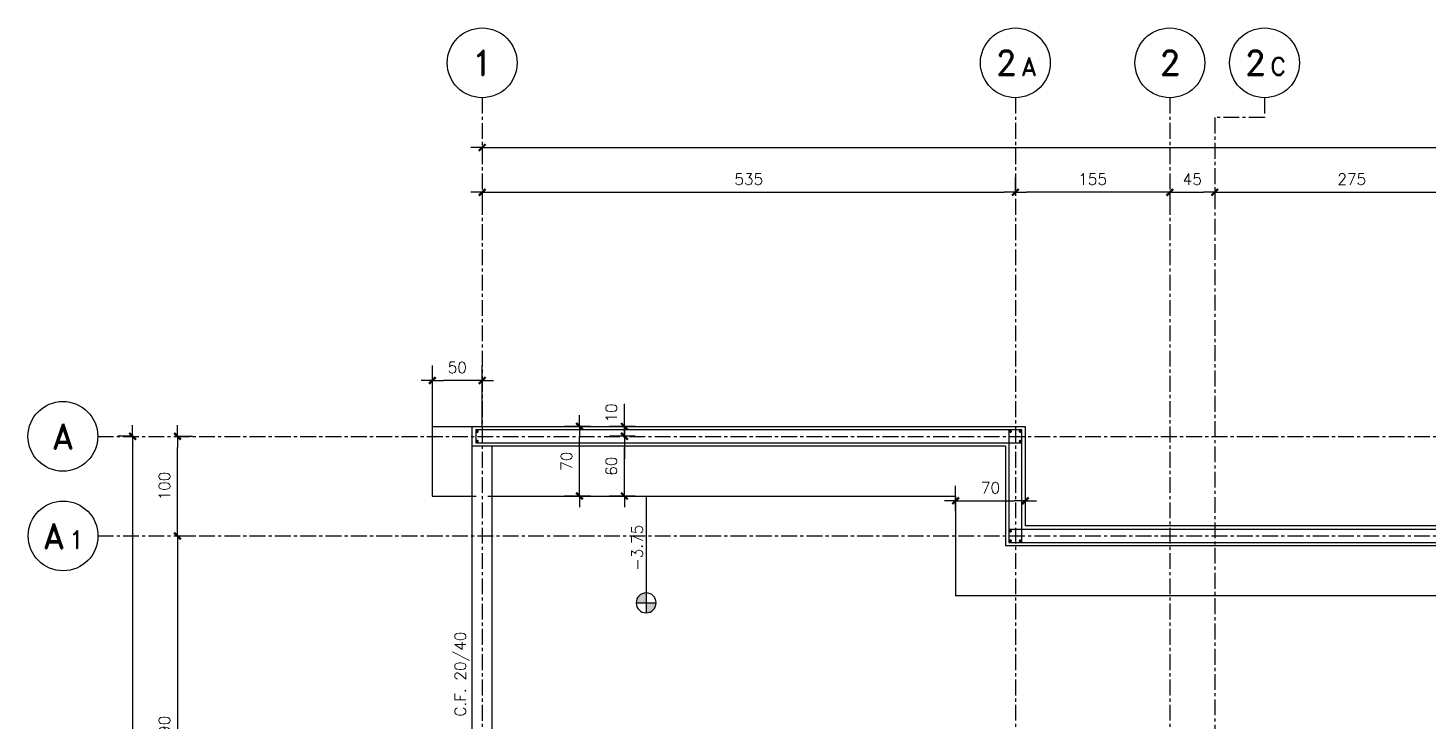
# Model space of a CAD drawing. Header units: millimetres. Extents: x -656655 to -651355, y 91699 to 96737.
# Drawn here: x -656655 to -655251, y 96042 to 96737 of the extents above; entities that cross this region are included whole.
import ezdxf
from ezdxf.enums import TextEntityAlignment as Align

# ---------------------------------------------------------------- set-up
doc = ezdxf.new("R2010")
doc.units = ezdxf.units.MM
doc.header["$LTSCALE"] = 0.5
doc.linetypes.add('CENTER', pattern=[50.8, 31.75, -6.35, 6.35, -6.35])
for name, color, linetype in [('A-LINEA 015', 6, 'Continuous'), ('COTAS', 2, 'Continuous'), ('EJES', 1, 'CENTER'), ('FUNDACIONES', 6, 'Continuous'), ('MALLA', 1, 'Continuous'), ('MUROS', 5, 'Continuous'), ('TEXTOS1', 9, 'Continuous'), ('VIGAS', 3, 'Continuous')]:
    doc.layers.add(name, color=color, linetype=linetype)
doc.styles.add('ROMAND', font='romand')
doc.styles.add('ROMANS', font='romans')
doc.dimstyles.new('ING-50', dxfattribs={"dimscale": 5, "dimtxt": 2.25, "dimasz": 2.25, "dimexe": 3, "dimexo": 0, "dimgap": 1.5, "dimtad": 1, "dimdec": 1, "dimzin": 12, "dimdsep": 46, "dimtxsty": 'ROMANS', "dimblk1": 'TICK1', "dimblk2": 'TICK1', "dimsah": 1, "dimcen": 0.09, "dimclrd": 2, "dimclre": 1, "dimclrt": 3, "dimadec": 1, "dimazin": 3, "dimtfac": 1, "dimtdec": 1, "dimtix": 1, "dimtmove": 2, "dimatfit": 3, "dimfxl": 3, "dimtolj": 1, "dimtzin": 12, "dimarcsym": 0})

# ---------------------------------------------------------------- blocks, each defined once
blk = doc.blocks.new('TICK1')
at = {"color": 2}
for points in [[(0, 0), (-1, 0)], [(0, 0), (1, 0)]]:
    blk.add_lwpolyline(points, dxfattribs=at)
at = {"color": 2, "const_width": 0.2}
blk.add_lwpolyline([(-0.3, -0.3), (0.3, 0.3)], dxfattribs=at)
blk = doc.blocks.new('*D30')
at = {"layer": 'COTAS', "color": 1, "lineweight": -2}
for p, q in [((-655664.7, 96572.5), (-655664.7, 96587.5)), ((-655509.7, 96572.5), (-655509.7, 96557.5))]:
    blk.add_line(p, q, dxfattribs=at)
at = {"layer": 'COTAS', "color": 2, "lineweight": -2}
blk.add_line((-655521, 96572.5), (-655653.5, 96572.5), dxfattribs=at)
at = {"layer": 'Defpoints', "color": 0}
for p in [(-655664.7, 96572.5), (-655664.7, 96572.5), (-655509.7, 96572.5)]:
    blk.add_point(p, dxfattribs=at)
at = {"layer": 'COTAS', "color": 2, "lineweight": -2, "xscale": 11.25, "yscale": 11.25, "zscale": 11.25, "rotation": 180}
blk.add_blockref('TICK1', (-655664.7, 96572.5), dxfattribs=at)
at = {"layer": 'COTAS', "color": 2, "lineweight": -2, "xscale": 11.25, "yscale": 11.25, "zscale": 11.25}
blk.add_blockref('TICK1', (-655509.7, 96572.5), dxfattribs=at)
at = {"layer": 'COTAS', "color": 3, "insert": (-655587.2, 96585.6), "char_height": 11.25, "attachment_point": 5, "style": 'ROMANS'}
blk.add_mtext('\\A1;155', dxfattribs=at)
blk = doc.blocks.new('*D31')
at = {"layer": 'COTAS', "color": 1, "lineweight": -2}
for p, q in [((-653332.2, 96617.5), (-653332.2, 96632.5)), ((-656199.7, 96617.5), (-656199.7, 96602.5))]:
    blk.add_line(p, q, dxfattribs=at)
at = {"layer": 'COTAS', "color": 2, "lineweight": -2}
blk.add_line((-656188.5, 96617.5), (-653343.5, 96617.5), dxfattribs=at)
at = {"layer": 'Defpoints', "color": 0}
for p in [(-656199.7, 96617.5), (-653332.2, 96617.5), (-653332.2, 96617.5)]:
    blk.add_point(p, dxfattribs=at)
at = {"layer": 'COTAS', "color": 2, "lineweight": -2, "xscale": 11.25, "yscale": 11.25, "zscale": 11.25, "rotation": 180}
blk.add_blockref('TICK1', (-656199.7, 96617.5), dxfattribs=at)
at = {"layer": 'COTAS', "color": 2, "lineweight": -2, "xscale": 11.25, "yscale": 11.25, "zscale": 11.25}
blk.add_blockref('TICK1', (-653332.2, 96617.5), dxfattribs=at)
at = {"layer": 'COTAS', "color": 3, "insert": (-654766, 96630.6), "char_height": 11.25, "attachment_point": 5, "style": 'ROMANS'}
blk.add_mtext('\\A1;2867.5', dxfattribs=at)
blk = doc.blocks.new('*D32')
at = {"layer": 'COTAS', "color": 1, "lineweight": -2}
for p, q in [((-655664.7, 96572.5), (-655664.7, 96587.5)), ((-656199.7, 96572.5), (-656199.7, 96557.5))]:
    blk.add_line(p, q, dxfattribs=at)
at = {"layer": 'COTAS', "color": 2, "lineweight": -2}
blk.add_line((-656188.5, 96572.5), (-655676, 96572.5), dxfattribs=at)
at = {"layer": 'Defpoints', "color": 0}
for p in [(-656199.7, 96572.5), (-655664.7, 96572.5), (-655664.7, 96572.5)]:
    blk.add_point(p, dxfattribs=at)
at = {"layer": 'COTAS', "color": 2, "lineweight": -2, "xscale": 11.25, "yscale": 11.25, "zscale": 11.25, "rotation": 180}
blk.add_blockref('TICK1', (-656199.7, 96572.5), dxfattribs=at)
at = {"layer": 'COTAS', "color": 2, "lineweight": -2, "xscale": 11.25, "yscale": 11.25, "zscale": 11.25}
blk.add_blockref('TICK1', (-655664.7, 96572.5), dxfattribs=at)
at = {"layer": 'COTAS', "color": 3, "insert": (-655932.2, 96585.6), "char_height": 11.25, "attachment_point": 5, "style": 'ROMANS'}
blk.add_mtext('\\A1;535', dxfattribs=at)
blk = doc.blocks.new('EJE-1')
at = {"color": 3, "linetype": 'Continuous'}
blk.add_circle((0, 0), 35, dxfattribs=at)
at = {"color": 5, "linetype": 'Continuous', "style": 'ROMAND'}
blk.add_attdef('0', text='', height=25, dxfattribs=at).set_placement((0.2, 0), align=Align.MIDDLE)
blk = doc.blocks.new('eje-3')
at = {"color": 3, "linetype": 'Continuous'}
blk.add_circle((0, 0), 35, dxfattribs=at)
at = {"color": 5, "linetype": 'Continuous', "style": 'ROMAND'}
for height, p in [(25, (-9.2, 0)), (18, (13.7, -3.6))]:
    blk.add_attdef('0', text='', height=height, dxfattribs=at).set_placement(p, align=Align.MIDDLE)
blk = doc.blocks.new('*D53')
at = {"layer": 'COTAS', "color": 1, "lineweight": -2}
for p, q in [((-656507.7, 96327.5), (-656490.4, 96327.5)), ((-656506.2, 96227.4), (-656490.4, 96227.4))]:
    blk.add_line(p, q, dxfattribs=at)
at = {"layer": 'COTAS', "color": 2, "lineweight": -2}
blk.add_line((-656505.4, 96238.7), (-656505.4, 96316.2), dxfattribs=at)
at = {"layer": 'Defpoints', "color": 0}
for p in [(-656507.7, 96327.5), (-656505.4, 96327.5), (-656506.2, 96227.4)]:
    blk.add_point(p, dxfattribs=at)
at = {"layer": 'COTAS', "color": 2, "lineweight": -2, "xscale": 11.25, "yscale": 11.25, "zscale": 11.25}
for p, rotation in [((-656505.4, 96327.5), 90), ((-656505.4, 96227.4), 270)]:
    blk.add_blockref('TICK1', p, dxfattribs=dict(at, rotation=rotation))
at = {"layer": 'COTAS', "color": 3, "insert": (-656518.5, 96277.5), "char_height": 11.25, "attachment_point": 5, "rotation": 90, "style": 'ROMANS'}
blk.add_mtext('\\A1;100', dxfattribs=at)
blk = doc.blocks.new('*D54')
at = {"layer": 'COTAS', "color": 1, "lineweight": -2}
for p, q in [((-656506.2, 96227.4), (-656490.4, 96227.4)), ((-656512.2, 95837.5), (-656490.4, 95837.5))]:
    blk.add_line(p, q, dxfattribs=at)
at = {"layer": 'COTAS', "color": 2, "lineweight": -2}
blk.add_line((-656505.4, 96216.2), (-656505.4, 95848.7), dxfattribs=at)
at = {"layer": 'Defpoints', "color": 0}
for p in [(-656506.2, 96227.4), (-656512.2, 95837.5), (-656505.4, 95837.5)]:
    blk.add_point(p, dxfattribs=at)
at = {"layer": 'COTAS', "color": 2, "lineweight": -2, "xscale": 11.25, "yscale": 11.25, "zscale": 11.25}
for p, rotation in [((-656505.4, 96227.4), 90), ((-656505.4, 95837.5), 270)]:
    blk.add_blockref('TICK1', p, dxfattribs=dict(at, rotation=rotation))
at = {"layer": 'COTAS', "color": 3, "insert": (-656518.5, 96032.5), "char_height": 11.25, "attachment_point": 5, "rotation": 90, "style": 'ROMANS'}
blk.add_mtext('\\A1;390', dxfattribs=at)
blk = doc.blocks.new('*D67')
at = {"layer": 'COTAS', "color": 1, "lineweight": -2}
for p, q in [((-656549.7, 96327.5), (-656565.4, 96327.5)), ((-656562.3, 93347.5), (-656535.4, 93347.5))]:
    blk.add_line(p, q, dxfattribs=at)
at = {"layer": 'COTAS', "color": 2, "lineweight": -2}
blk.add_line((-656550.4, 96316.2), (-656550.4, 93358.7), dxfattribs=at)
at = {"layer": 'Defpoints', "color": 0}
for p in [(-656549.7, 96327.5), (-656562.3, 93347.5), (-656550.4, 93347.5)]:
    blk.add_point(p, dxfattribs=at)
at = {"layer": 'COTAS', "color": 2, "lineweight": -2, "xscale": 11.25, "yscale": 11.25, "zscale": 11.25}
for p, rotation in [((-656550.4, 96327.5), 90), ((-656550.4, 93347.5), 270)]:
    blk.add_blockref('TICK1', p, dxfattribs=dict(at, rotation=rotation))
at = {"layer": 'COTAS', "color": 3, "insert": (-656563.5, 94837.5), "char_height": 11.25, "attachment_point": 5, "rotation": 90, "style": 'ROMANS'}
blk.add_mtext('\\A1;2980', dxfattribs=at)
blk = doc.blocks.new('*D218')
at = {"layer": 'COTAS', "color": 1, "lineweight": -2}
for p, q in [((-655509.7, 96572.5), (-655509.7, 96557.5)), ((-655464.7, 96572.5), (-655464.7, 96557.5))]:
    blk.add_line(p, q, dxfattribs=at)
at = {"layer": 'COTAS', "color": 2, "lineweight": -2}
blk.add_line((-655498.5, 96572.5), (-655476, 96572.5), dxfattribs=at)
at = {"layer": 'Defpoints', "color": 0}
for p in [(-655509.7, 96572.5), (-655464.7, 96572.5), (-655464.7, 96572.5)]:
    blk.add_point(p, dxfattribs=at)
at = {"layer": 'COTAS', "color": 2, "lineweight": -2, "xscale": 11.25, "yscale": 11.25, "zscale": 11.25, "rotation": 180}
blk.add_blockref('TICK1', (-655509.7, 96572.5), dxfattribs=at)
at = {"layer": 'COTAS', "color": 2, "lineweight": -2, "xscale": 11.25, "yscale": 11.25, "zscale": 11.25}
blk.add_blockref('TICK1', (-655464.7, 96572.5), dxfattribs=at)
at = {"layer": 'COTAS', "color": 3, "insert": (-655487.2, 96585.6), "char_height": 11.25, "attachment_point": 5, "style": 'ROMANS'}
blk.add_mtext('\\A1;45', dxfattribs=at)
blk = doc.blocks.new('*D223')
at = {"layer": 'COTAS', "color": 1, "lineweight": -2}
for p, q in [((-655189.7, 96572.5), (-655189.7, 96587.5)), ((-655464.7, 96572.5), (-655464.7, 96557.5))]:
    blk.add_line(p, q, dxfattribs=at)
at = {"layer": 'COTAS', "color": 2, "lineweight": -2}
blk.add_line((-655453.5, 96572.5), (-655201, 96572.5), dxfattribs=at)
at = {"layer": 'Defpoints', "color": 0}
for p in [(-655464.7, 96572.5), (-655189.7, 96572.5), (-655189.7, 96572.5)]:
    blk.add_point(p, dxfattribs=at)
at = {"layer": 'COTAS', "color": 2, "lineweight": -2, "xscale": 11.25, "yscale": 11.25, "zscale": 11.25, "rotation": 180}
blk.add_blockref('TICK1', (-655464.7, 96572.5), dxfattribs=at)
at = {"layer": 'COTAS', "color": 2, "lineweight": -2, "xscale": 11.25, "yscale": 11.25, "zscale": 11.25}
blk.add_blockref('TICK1', (-655189.7, 96572.5), dxfattribs=at)
at = {"layer": 'COTAS', "color": 3, "insert": (-655327.2, 96585.6), "char_height": 11.25, "attachment_point": 5, "style": 'ROMANS'}
blk.add_mtext('\\A1;275', dxfattribs=at)
blk = doc.blocks.new('*D226')
at = {"layer": 'COTAS', "color": 1, "lineweight": -2, "ltscale": 0.5}
for p, q in [((-656091.1, 96337.5), (-656117, 96337.5)), ((-656091.1, 96267.5), (-656117, 96267.5))]:
    blk.add_line(p, q, dxfattribs=at)
at = {"layer": 'COTAS', "color": 2, "lineweight": -2, "ltscale": 0.5}
blk.add_line((-656102, 96278.7), (-656102, 96326.2), dxfattribs=at)
at = {"layer": 'Defpoints', "color": 0, "ltscale": 0.5}
for p in [(-656102, 96337.5), (-656091.1, 96337.5), (-656091.1, 96267.5)]:
    blk.add_point(p, dxfattribs=at)
at = {"layer": 'COTAS', "color": 2, "lineweight": -2, "ltscale": 0.5, "xscale": 11.25, "yscale": 11.25, "zscale": 11.25}
for p, rotation in [((-656102, 96337.5), 90), ((-656102, 96267.5), 270)]:
    blk.add_blockref('TICK1', p, dxfattribs=dict(at, rotation=rotation))
at = {"layer": 'COTAS', "color": 3, "ltscale": 0.5, "insert": (-656115.1, 96302.5), "char_height": 11.25, "attachment_point": 5, "rotation": 90, "style": 'ROMANS'}
blk.add_mtext('\\A1;70', dxfattribs=at)
blk = doc.blocks.new('*D227')
at = {"layer": 'COTAS', "color": 1, "lineweight": -2, "ltscale": 0.5}
for p, q in [((-656249.7, 96337.5), (-656249.7, 96398.5)), ((-656199.7, 96337.5), (-656199.7, 96398.5))]:
    blk.add_line(p, q, dxfattribs=at)
at = {"layer": 'COTAS', "color": 2, "lineweight": -2, "ltscale": 0.5}
blk.add_line((-656211, 96383.5), (-656238.5, 96383.5), dxfattribs=at)
at = {"layer": 'Defpoints', "color": 0, "ltscale": 0.5}
for p in [(-656249.7, 96383.5), (-656249.7, 96337.5), (-656199.7, 96337.5)]:
    blk.add_point(p, dxfattribs=at)
at = {"layer": 'COTAS', "color": 2, "lineweight": -2, "ltscale": 0.5, "xscale": 11.25, "yscale": 11.25, "zscale": 11.25, "rotation": 180}
blk.add_blockref('TICK1', (-656249.7, 96383.5), dxfattribs=at)
at = {"layer": 'COTAS', "color": 2, "lineweight": -2, "ltscale": 0.5, "xscale": 11.25, "yscale": 11.25, "zscale": 11.25}
blk.add_blockref('TICK1', (-656199.7, 96383.5), dxfattribs=at)
at = {"layer": 'COTAS', "color": 3, "ltscale": 0.5, "insert": (-656224.7, 96396.6), "char_height": 11.25, "attachment_point": 5, "style": 'ROMANS'}
blk.add_mtext('\\A1;50', dxfattribs=at)
blk = doc.blocks.new('*D228')
at = {"layer": 'COTAS', "color": 1, "lineweight": -2, "ltscale": 0.5}
for p, q in [((-655724.7, 96252.8), (-655724.7, 96277.7)), ((-655654.7, 96252.8), (-655654.7, 96277.7))]:
    blk.add_line(p, q, dxfattribs=at)
at = {"layer": 'COTAS', "color": 2, "lineweight": -2, "ltscale": 0.5}
blk.add_line((-655713.5, 96262.7), (-655666, 96262.7), dxfattribs=at)
at = {"layer": 'Defpoints', "color": 0, "ltscale": 0.5}
for p in [(-655724.7, 96252.8), (-655654.7, 96262.7), (-655654.7, 96252.8)]:
    blk.add_point(p, dxfattribs=at)
at = {"layer": 'COTAS', "color": 2, "lineweight": -2, "ltscale": 0.5, "xscale": 11.25, "yscale": 11.25, "zscale": 11.25, "rotation": 180}
blk.add_blockref('TICK1', (-655724.7, 96262.7), dxfattribs=at)
at = {"layer": 'COTAS', "color": 2, "lineweight": -2, "ltscale": 0.5, "xscale": 11.25, "yscale": 11.25, "zscale": 11.25}
blk.add_blockref('TICK1', (-655654.7, 96262.7), dxfattribs=at)
at = {"layer": 'COTAS', "color": 3, "ltscale": 0.5, "insert": (-655689.7, 96275.8), "char_height": 11.25, "attachment_point": 5, "style": 'ROMANS'}
blk.add_mtext('\\A1;70', dxfattribs=at)
blk = doc.blocks.new('*D205')
at = {"layer": 'COTAS', "color": 1, "lineweight": -2, "ltscale": 0.5}
for p, q in [((-656046.1, 96327.5), (-656072, 96327.5)), ((-656046.1, 96267.5), (-656072, 96267.5))]:
    blk.add_line(p, q, dxfattribs=at)
at = {"layer": 'COTAS', "color": 2, "lineweight": -2, "ltscale": 0.5}
blk.add_line((-656057, 96278.7), (-656057, 96316.2), dxfattribs=at)
at = {"layer": 'Defpoints', "color": 0, "ltscale": 0.5}
for p in [(-656057, 96327.5), (-656046.1, 96327.5), (-656046.1, 96267.5)]:
    blk.add_point(p, dxfattribs=at)
at = {"layer": 'COTAS', "color": 2, "lineweight": -2, "ltscale": 0.5, "xscale": 11.25, "yscale": 11.25, "zscale": 11.25}
for p, rotation in [((-656057, 96327.5), 90), ((-656057, 96267.5), 270)]:
    blk.add_blockref('TICK1', p, dxfattribs=dict(at, rotation=rotation))
at = {"layer": 'COTAS', "color": 3, "ltscale": 0.5, "insert": (-656070.1, 96297.5), "char_height": 11.25, "attachment_point": 5, "rotation": 90, "style": 'ROMANS'}
blk.add_mtext('\\A1;60', dxfattribs=at)
blk = doc.blocks.new('*D206')
at = {"layer": 'COTAS', "color": 2, "lineweight": -2, "ltscale": 0.5}
for p, q in [((-656057, 96348.7), (-656057, 96360)), ((-656057, 96337.5), (-656057, 96327.5)), ((-656057, 96316.2), (-656057, 96305))]:
    blk.add_line(p, q, dxfattribs=at)
at = {"layer": 'COTAS', "color": 1, "lineweight": -2, "ltscale": 0.5}
for p, q in [((-656046.1, 96337.5), (-656072, 96337.5)), ((-656046.1, 96327.5), (-656072, 96327.5))]:
    blk.add_line(p, q, dxfattribs=at)
at = {"layer": 'Defpoints', "color": 0, "ltscale": 0.5}
for p in [(-656046.1, 96337.5), (-656057, 96327.5), (-656046.1, 96327.5)]:
    blk.add_point(p, dxfattribs=at)
at = {"layer": 'COTAS', "color": 2, "lineweight": -2, "ltscale": 0.5, "xscale": 11.25, "yscale": 11.25, "zscale": 11.25}
for p, rotation in [((-656057, 96337.5), 270), ((-656057, 96327.5), 90)]:
    blk.add_blockref('TICK1', p, dxfattribs=dict(at, rotation=rotation))
at = {"layer": 'COTAS', "color": 3, "ltscale": 0.5, "insert": (-656070.1, 96350.9), "char_height": 11.25, "attachment_point": 5, "rotation": 90, "style": 'ROMANS'}
blk.add_mtext('\\A1;10', dxfattribs=at)
blk = doc.blocks.new('nivel-f')
at = {"linetype": 'Continuous'}
h = blk.add_hatch(color=1, dxfattribs=at)
h.paths.add_polyline_path([(90.5, 0), (90.5, 10, 0.414214), (80.5, 0)])
h.paths.add_polyline_path([(90.5, -10, 0.414214), (100.5, 0), (90.5, 0)])
at = {"color": 3}
for p, q in [((-16.7, 0), (100.5, 0)), ((90.5, 10), (90.5, -10))]:
    blk.add_line(p, q, dxfattribs=at)
blk.add_circle((90.5, 0), 10, dxfattribs=at)
at = {"color": 3, "style": 'ROMANS'}
blk.add_attdef('NIVEL', text='', height=11.2, dxfattribs=at).set_placement((35.2, 3.4), align=Align.CENTER)

msp = doc.modelspace()

# ---------------------------------------------------------------- linework, layer by layer
at = {"layer": 'EJES'}
for p, q in [((-656199.71467612, 96667.45227213), (-656199.71467612, 93007.45227206)), ((-655664.71467612, 96667.4598492), (-655664.71467612, 93007.45227206)), ((-655509.71467612, 96667.4598492), (-655509.71467612, 93007.45227206)), ((-656585.41238582, 96327.45227213), (-653147.2146825, 96327.45227213)), ((-656585.41238582, 96227.4499855), (-653146.98577469, 96227.4499855))]:
    msp.add_line(p, q, dxfattribs=at)
msp.add_lwpolyline([(-655414.71416495, 96667.4598492), (-655414.71416495, 96647.4598492), (-655464.71416495, 96647.4598492), (-655464.71416495, 95557.91162013)], dxfattribs=at)
at = {"layer": 'FUNDACIONES', "ltscale": 0.15}
for p, q in [((-656249.71467612, 96337.45224356), (-656249.71467612, 96267.45227213)), ((-656249.71467612, 96267.45227213), (-656205.73102474, 96267.45227212)), ((-656193.98652652, 96267.45227212), (-655724.71467611, 96267.45227212)), ((-655724.71467611, 96267.45227212), (-655724.71467613, 96167.44998574)), ((-654749.71467619, 96167.44998556), (-655724.71467613, 96167.44998574))]:
    msp.add_line(p, q, dxfattribs=at)
at = {"layer": 'FUNDACIONES', "ltscale": 0.5}
msp.add_line((-656249.71467612, 96337.45224356), (-656209.71467612, 96337.45224356), dxfattribs=at)
at = {"layer": 'MALLA', "ltscale": 0.5}
for p, q in [((-655658.2146761, 96333.95227212), (-656206.21467612, 96333.95227213)), ((-656206.21467612, 96333.95227213), (-656206.21467612, 96320.95227213)), ((-655658.2146761, 96333.95227212), (-655671.21467611, 96333.95227212)), ((-655671.21467611, 96333.95227212), (-655671.21467611, 96220.94998573)), ((-655658.2146761, 96320.95227212), (-655658.2146761, 96333.95227212)), ((-655658.2146761, 96220.94998573), (-655658.2146761, 96333.95227212)), ((-656206.21467612, 96320.95227213), (-655658.2146761, 96320.95227212)), ((-654683.21467617, 96233.94998554), (-655671.21467611, 96233.94998554)), ((-655671.21467611, 96233.94998554), (-655671.21467611, 96220.94998573)), ((-655671.21467611, 96220.94998573), (-654683.21467617, 96220.94998574)), ((-655671.21467611, 96220.94998573), (-655658.2146761, 96220.94998573))]:
    msp.add_line(p, q, dxfattribs=at)
at = {"layer": 'MALLA', "ltscale": 0.5, "const_width": 1.5}
for points in [[(-656205.37368586, 96332.36128187, 1), (-656203.87368586, 96332.36128187, 1)], [(-656205.37368586, 96322.54326238, 1), (-656203.87368586, 96322.54326238, 1)], [(-655670.37368585, 96332.36128186, 1), (-655668.87368585, 96332.36128186, 1)], [(-655660.55566636, 96332.36128186, 1), (-655659.05566636, 96332.36128186, 1)], [(-655660.55566636, 96332.36128186, 1), (-655659.05566636, 96332.36128186, 1)], [(-655660.55566636, 96322.54326238, 1), (-655659.05566636, 96322.54326238, 1)], [(-655670.37368585, 96232.35899528, 1), (-655668.87368585, 96232.35899528, 1)], [(-655670.37368585, 96222.54097599, 1), (-655668.87368585, 96222.54097599, 1)], [(-655670.37368585, 96222.54097599, 1), (-655668.87368585, 96222.54097599, 1)], [(-655660.55566636, 96222.54097599, 1), (-655659.05566636, 96222.54097599, 1)]]:
    msp.add_lwpolyline(points, format="xyb", close=True, dxfattribs=at)
at = {"layer": 'MUROS', "ltscale": 0.15}
for p, q in [((-656209.71467612, 96337.45227212), (-655654.7146761, 96337.45227212)), ((-656209.71467612, 96317.45227212), (-656209.71467612, 96337.45227212))]:
    msp.add_line(p, q, dxfattribs=at)
at = {"layer": 'MUROS', "ltscale": 0.5}
for p, q in [((-655654.7146761, 96337.45227202), (-655654.71467612, 96237.44998573)), ((-655674.71467609, 96317.45227214), (-655674.71467611, 96217.44998573)), ((-654679.71467617, 96237.44998554), (-655654.71467612, 96237.44998573)), ((-654699.71467618, 96217.44998555), (-655674.71467611, 96217.44998573))]:
    msp.add_line(p, q, dxfattribs=at)
at = {"layer": 'MUROS'}
msp.add_line((-655674.71467609, 96317.45227214), (-656209.71467612, 96317.45227213), dxfattribs=at)
at = {"layer": 'VIGAS', "ltscale": 0.5}
for p, q in [((-656209.71467612, 95849.95227213), (-656209.71467612, 96317.45227213)), ((-656189.71467612, 95849.95227213), (-656189.71467612, 96317.45227213))]:
    msp.add_line(p, q, dxfattribs=at)

# ---------------------------------------------------------------- block references
at = {"ltscale": 0.5}
ref = msp.add_blockref('nivel-f', (-656035.20202622, 96250.74847933), dxfattribs=dict(at, xscale=-1, rotation=90))
ref.add_attrib('NIVEL', '-3.75', dxfattribs={"color": 3, "height": 11.25, "rotation": 90, "style": 'ROMANS'}).set_placement((-656038.64394864, 96215.53426471), align=Align.CENTER)
at = {"layer": 'A-LINEA 015', "ltscale": 0.5}
for p, values in [((-656199.71467612, 96702.45227213), {'0': '1'}), ((-655509.71467612, 96702.45227213), {'0': '2'}), ((-656620.41238582, 96327.45227213), {'0': 'A'})]:
    msp.add_blockref('EJE-1', p, dxfattribs=at).add_auto_attribs(values)
ref = msp.add_blockref('eje-3', (-655664.71467612, 96702.4598492), dxfattribs=at)
ref.add_attrib('0', '2', dxfattribs={"layer": '0', "color": 5, "linetype": 'Continuous', "height": 25, "style": 'ROMAND'}).set_placement((-655673.9054001, 96702.4598492), align=Align.MIDDLE)
ref.add_attrib('0', 'A', dxfattribs={"layer": '0', "color": 5, "linetype": 'Continuous', "height": 18, "style": 'ROMAND'}).set_placement((-655651.02844077, 96698.87718012), align=Align.MIDDLE)
ref = msp.add_blockref('eje-3', (-655414.71416495, 96702.4598492), dxfattribs=at)
ref.add_attrib('0', '2', dxfattribs={"layer": '0', "color": 5, "linetype": 'Continuous', "height": 25, "style": 'ROMAND'}).set_placement((-655423.90488894, 96702.4598492), align=Align.MIDDLE)
ref.add_attrib('0', 'C', dxfattribs={"layer": '0', "color": 5, "linetype": 'Continuous', "height": 18, "style": 'ROMAND'}).set_placement((-655401.0279296, 96698.87718012), align=Align.MIDDLE)
ref = msp.add_blockref('eje-3', (-656620.18347801, 96227.4499855), dxfattribs=at)
ref.add_attrib('0', 'A', dxfattribs={"layer": '0', "color": 5, "linetype": 'Continuous', "height": 25, "style": 'ROMAND'}).set_placement((-656629.37420199, 96227.4499855), align=Align.MIDDLE)
ref.add_attrib('0', '1', dxfattribs={"layer": '0', "color": 5, "linetype": 'Continuous', "height": 18, "style": 'ROMAND'}).set_placement((-656606.49724266, 96223.86731643), align=Align.MIDDLE)

# ---------------------------------------------------------------- texts
at = {"layer": 'TEXTOS1', "style": 'ROMANS'}
msp.add_text('C.F. 20/40', height=11.25, rotation=90, dxfattribs=at).set_placement((-656216.05282426, 96046.02220652))

# ---------------------------------------------------------------- dimensions: what is measured, and where the dimension line sits
at = {"layer": 'COTAS'}
for base, p1, p2, picture, middle in [((-653332.21468177, 96617.45227213), (-656199.71467612, 96617.45227213), (-653332.21468177, 96617.45227213), '*D31', (-654765.96467894, 96630.57727213)), ((-655664.71467612, 96572.45227212), (-656199.71467612, 96572.45227213), (-655664.71467612, 96572.45227212), '*D32', (-655932.21467612, 96585.57727212)), ((-655464.71416495, 96572.45227212), (-655509.71467612, 96572.45227212), (-655464.71416495, 96572.45227212), '*D218', (-655487.21442054, 96585.57727212)), ((-655189.71469271, 96572.45227212), (-655464.71416495, 96572.45227212), (-655189.71469271, 96572.45227212), '*D223', (-655327.21442883, 96585.57727212))]:
    dim = msp.add_linear_dim(base=base, p1=p1, p2=p2, dimstyle='ING-50', dxfattribs=at)
    dim.commit()
    dim.dimension.update_dxf_attribs({"geometry": picture, "text_midpoint": middle})
for base, p1, p2, angle, picture, middle in [((-655664.71467612, 96572.45227212), (-655509.71467612, 96572.45227212), (-655664.71467612, 96572.45227212), 180, '*D30', (-655587.21467612, 96585.57727212)), ((-656550.41238582, 93347.45227206), (-656549.69657734, 96327.45227213), (-656562.27875526, 93347.45227206), 270, '*D67', (-656563.53738582, 94837.45227209)), ((-656505.41238582, 96327.45227213), (-656506.18289852, 96227.4499855), (-656507.72402965, 96327.45227213), 90, '*D53', (-656518.53738582, 96277.45112881)), ((-656505.41238582, 95837.45227212), (-656506.18289852, 96227.4499855), (-656512.19313726, 95837.45227212), 270, '*D54', (-656518.53738582, 96032.45112881))]:
    dim = msp.add_linear_dim(base=base, p1=p1, p2=p2, angle=angle, dimstyle='ING-50', dxfattribs=at)
    dim.commit()
    dim.dimension.update_dxf_attribs({"geometry": picture, "text_midpoint": middle})
at = {"layer": 'COTAS', "ltscale": 0.5}
for base, p1, p2, picture, middle in [((-656249.71467612, 96383.45778178), (-656199.71467612, 96337.45227212), (-656249.71467612, 96337.45227212), '*D227', (-656224.71467612, 96396.58278178)), ((-655654.71467612, 96262.66635146), (-655724.71467612, 96252.83783548), (-655654.71467612, 96252.83783547), '*D228', (-655689.71467612, 96275.79135146))]:
    dim = msp.add_linear_dim(base=base, p1=p1, p2=p2, dimstyle='ING-50', dxfattribs=at)
    dim.commit()
    dim.dimension.update_dxf_attribs({"geometry": picture, "text_midpoint": middle})
dim = msp.add_linear_dim(base=(-656057.01282051, 96327.45227213), p1=(-656046.14413857, 96337.45227212), p2=(-656046.14413857, 96327.45227213), angle=270, dimstyle='ING-50', dxfattribs=at)
dim.commit()
dim.dimension.update_dxf_attribs({"geometry": '*D206', "text_midpoint": (-656070.13782051, 96350.94077777), "dimtype": 160})
for base, p1, p2, picture, middle in [((-656102.01282051, 96337.45227212), (-656091.14413857, 96267.45227212), (-656091.14413857, 96337.45227212), '*D226', (-656115.13782051, 96302.45227212)), ((-656057.01282051, 96327.45227213), (-656046.14413857, 96267.45227212), (-656046.14413857, 96327.45227213), '*D205', (-656070.13782051, 96297.45227212))]:
    dim = msp.add_linear_dim(base=base, p1=p1, p2=p2, angle=90, dimstyle='ING-50', dxfattribs=at)
    dim.commit()
    dim.dimension.update_dxf_attribs({"geometry": picture, "text_midpoint": middle})

doc.saveas('drawing.dxf')
